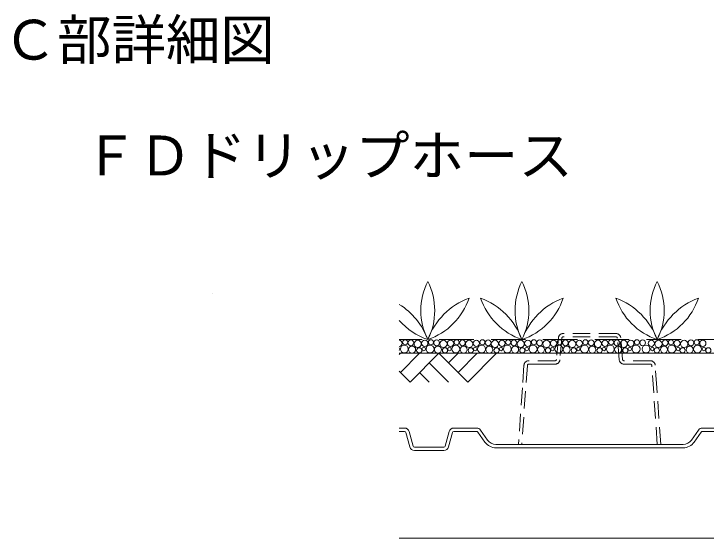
# Model space of a CAD drawing. Units: millimetres, scale not verified. Extents: x -3947 to 3947, y -2774 to 2774.
# Drawn here: x 1014 to 1523, y -58 to 327 of the extents above; entities that cross this region are included whole.
import ezdxf
from ezdxf.enums import TextEntityAlignment as Align

# ---------------------------------------------------------------- set-up
doc = ezdxf.new("R2010")
doc.units = ezdxf.units.MM
doc.header["$LTSCALE"] = 2
doc.linetypes.add('USER1', pattern=[19.05, 12.7, -6.35])
doc.linetypes.add('USER2', pattern=[9.525, 6.35, -3.175])
for name, color, linetype, lineweight in [('0-3_MOJI', 7, 'Continuous', 18), ('0-5_ecom', 7, 'Continuous', 20), ('0-6_KANAMONO', 4, 'Continuous', 18), ('0-8_GREEN', 7, 'Continuous', 20)]:
    doc.layers.add(name, color=color, linetype=linetype, lineweight=lineweight)
doc.styles.add('ＭＳ ゴシック', font='')
doc.styles.get('ＭＳ ゴシック').set_extended_font_data('MS Gothic')

msp = doc.modelspace()

# ---------------------------------------------------------------- linework, layer by layer
at = {"layer": '0-5_ecom', "linetype": 'USER2'}
for p, q in [((1456.44, 92.463), (1417.521, 92.463)), ((1414.034, 89.264), (1412.663, 73.377)), ((1416.524, 89.049), (1415.154, 73.162)), ((1456.44, 89.963), (1417.521, 89.963)), ((1458.807, 73.162), (1457.436, 89.049)), ((1461.298, 73.377), (1459.927, 89.264)), ((1411.667, 72.463), (1392.213, 72.463)), ((1481.747, 72.463), (1462.294, 72.463)), ((1391.216, 69.033), (1387.155, 10.963)), ((1486.806, 10.963), (1482.745, 69.033))]:
    msp.add_line(p, q, dxfattribs=at)
at = {"layer": '0-5_ecom', "color": 3, "linetype": 'USER1', "lineweight": 18}
msp.add_line((1656.652, 87.963), (1296.98, 87.963), dxfattribs=at)
at = {"layer": '0-5_ecom'}
for p, q in [((1656.477, 77.963), (1296.98, 77.963)), ((1297.861, 77.963), (1296.98, 77.082)), ((1312.003, 77.963), (1297.861, 63.821)), ((1326.146, 77.963), (1304.932, 56.75)), ((1326.146, 77.963), (1347.359, 56.75)), ((1340.288, 77.963), (1333.217, 70.892)), ((1354.43, 77.963), (1340.288, 63.821)), ((1368.572, 77.963), (1347.359, 56.75)), ((1319.075, 70.892), (1333.217, 56.75)), ((1296.98, 64.701), (1304.932, 56.75)), ((1312.004, 63.821), (1319.075, 56.75)), ((1296.98, 22.963), (1300.913, 22.963)), ((1300.913, 20.463), (1296.98, 20.463)), ((1337.048, 22.963), (1353.963, 22.963)), ((1353.963, 20.463), (1337.048, 20.463)), ((1356.819, 21.486), (1362.031, 14.128)), ((1511.929, 14.128), (1517.141, 21.486)), ((1519.998, 22.963), (1536.913, 22.963)), ((1536.913, 20.463), (1519.998, 20.463)), ((1304.737, 9.057), (1301.879, 19.722)), ((1304.294, 20.369), (1307.151, 9.704)), ((1330.809, 9.704), (1333.667, 20.369)), ((1336.082, 19.722), (1333.224, 9.057)), ((1359.991, 12.683), (1354.779, 20.041)), ((1519.182, 20.041), (1513.97, 12.683)), ((1368.152, 10.963), (1505.809, 10.963)), ((1308.117, 8.963), (1329.844, 8.963)), ((1329.844, 6.463), (1308.117, 6.463)), ((1505.809, 8.463), (1368.152, 8.463))]:
    msp.add_line(p, q, dxfattribs=at)
at = {"layer": '0-5_ecom', "linetype": 'USER2'}
for points in [[(1388.722, 69.207), (1387.551, 52.463), (1384.649, 10.963)], [(1411.667, 69.963), (1403.233, 69.963), (1392.213, 69.963)], [(1481.747, 69.963), (1470.728, 69.963), (1462.294, 69.963)], [(1489.312, 10.963), (1486.41, 52.463), (1485.239, 69.207)]]:
    msp.add_lwpolyline(points, dxfattribs=at)
at = {"layer": '0-5_ecom'}
for centre, radius in [((1301.34, 86.071), 1.865), ((1305.559, 85.632), 2.127), ((1310.554, 84.82), 2.658), ((1315.778, 85.231), 2.322), ((1320.282, 86.071), 1.865), ((1324.502, 85.632), 2.127), ((1329.497, 84.82), 2.658), ((1334.72, 85.231), 2.322), ((1339.225, 86.071), 1.865), ((1343.444, 85.632), 2.127), ((1348.44, 84.82), 2.658), ((1353.663, 85.231), 2.322), ((1358.168, 86.071), 1.865), ((1362.387, 85.632), 2.127), ((1367.383, 84.82), 2.658), ((1372.606, 85.231), 2.322), ((1377.111, 86.071), 1.865), ((1381.33, 85.632), 2.127), ((1386.325, 84.82), 2.658), ((1391.549, 85.231), 2.322), ((1396.053, 86.071), 1.865), ((1400.273, 85.632), 2.127), ((1405.268, 84.82), 2.658), ((1410.491, 85.231), 2.322), ((1414.996, 86.071), 1.865), ((1419.215, 85.632), 2.127), ((1424.211, 84.82), 2.658), ((1429.434, 85.231), 2.322), ((1433.939, 86.071), 1.865), ((1438.158, 85.632), 2.127), ((1443.154, 84.82), 2.658), ((1448.377, 85.231), 2.322), ((1452.882, 86.071), 1.865), ((1457.101, 85.632), 2.127), ((1462.096, 84.82), 2.658), ((1467.32, 85.231), 2.322), ((1471.824, 86.071), 1.865), ((1476.044, 85.632), 2.127), ((1482.412, 85.231), 2.322), ((1487.635, 84.82), 2.658), ((1492.631, 85.632), 2.127), ((1496.85, 86.071), 1.865), ((1501.355, 85.231), 2.322), ((1506.578, 84.82), 2.658), ((1511.574, 85.632), 2.127), ((1515.793, 86.071), 1.865), ((1520.298, 85.231), 2.322), ((1300.738, 81.049), 2.903), ((1306.474, 80.689), 2.579), ((1311.727, 80.088), 1.925), ((1315.018, 81.031), 1.311), ((1319.681, 81.049), 2.903), ((1325.417, 80.689), 2.579), ((1330.67, 80.088), 1.925), ((1333.96, 81.031), 1.311), ((1338.624, 81.049), 2.903), ((1344.36, 80.689), 2.579), ((1349.612, 80.088), 1.925), ((1352.903, 81.031), 1.311), ((1357.567, 81.049), 2.903), ((1363.303, 80.689), 2.579), ((1368.555, 80.088), 1.925), ((1371.846, 81.031), 1.311), ((1376.509, 81.049), 2.903), ((1382.245, 80.689), 2.579), ((1387.498, 80.088), 1.925), ((1390.789, 81.031), 1.311), ((1395.452, 81.049), 2.903), ((1401.188, 80.689), 2.579), ((1406.441, 80.088), 1.925), ((1409.731, 81.031), 1.311), ((1414.395, 81.049), 2.903), ((1420.131, 80.689), 2.579), ((1425.383, 80.088), 1.925), ((1428.674, 81.031), 1.311), ((1433.338, 81.049), 2.903), ((1439.074, 80.689), 2.579), ((1444.326, 80.088), 1.925), ((1447.617, 81.031), 1.311), ((1452.28, 81.049), 2.903), ((1458.016, 80.689), 2.579), ((1463.269, 80.088), 1.925), ((1466.56, 81.031), 1.311), ((1471.223, 81.049), 2.903), ((1478.509, 81.049), 2.903), ((1483.172, 81.031), 1.311), ((1486.463, 80.088), 1.925), ((1491.716, 80.689), 2.579), ((1497.451, 81.049), 2.903), ((1502.115, 81.031), 1.311), ((1505.406, 80.088), 1.925), ((1510.658, 80.689), 2.579), ((1516.394, 81.049), 2.903), ((1521.058, 81.031), 1.311), ((1524.349, 80.088), 1.925)]:
    msp.add_circle(centre, radius, dxfattribs=at)
for centre, radius, start, end in [((1160.907, 121.743), 1, 164.89368, 165.00003), ((1296.835, 85.231), 2.322, 273.59308, 86.40692), ((1296.075, 81.031), 1.311, 313.69291, 46.30709), ((1300.913, 19.463), 3.5, 15.00004, 90), ((1300.913, 19.463), 1, 14.99997, 90), ((1337.048, 19.463), 3.5, 90, 164.99996), ((1337.048, 19.463), 1, 90, 165.00003), ((1353.963, 19.463), 3.5, 35.31126, 90), ((1353.963, 19.463), 1, 35.31121, 90), ((1519.998, 19.463), 3.5, 90, 144.68874), ((1519.998, 19.463), 1, 90, 144.68879), ((1368.152, 18.463), 10, 215.31121, 270), ((1368.152, 18.463), 7.5, 215.31126, 270), ((1505.809, 18.463), 7.5, 270, 324.68874), ((1505.809, 18.463), 10, 270, 324.68879), ((1308.117, 9.963), 3.5, 194.99997, 270), ((1308.117, 9.963), 1, 195.00004, 270), ((1329.844, 9.963), 1, 270, 344.99996), ((1329.844, 9.963), 3.5, 270, 345.00003)]:
    msp.add_arc(centre, radius, start, end, dxfattribs=at)
at = {"layer": '0-5_ecom', "linetype": 'USER2'}
for centre, radius, start, end in [((1417.521, 88.963), 3.5, 90, 175.06815), ((1456.44, 88.963), 3.5, 4.93185, 90), ((1417.521, 88.963), 1, 90, 175.06819), ((1456.44, 88.963), 1, 4.93181, 90), ((1392.213, 68.963), 3.5, 90, 175.99999), ((1411.667, 73.463), 1, 270, 355.06815), ((1411.667, 73.463), 3.5, 270, 355.06819), ((1462.294, 73.463), 3.5, 184.93181, 270), ((1462.294, 73.463), 1, 184.93185, 270), ((1481.747, 68.963), 3.5, 4.00001, 90), ((1392.213, 68.963), 1, 90, 176), ((1481.747, 68.963), 1, 4, 90)]:
    msp.add_arc(centre, radius, start, end, dxfattribs=at)
at = {"layer": '0-6_KANAMONO'}
msp.add_line((1296.98, -57.963), (2096.98, -57.963), dxfattribs=at)
at = {"layer": '0-8_GREEN'}
for centre, radius, start, end in [((1360.214, 109.356), 47.326, 153.12829, 206.87401), ((1275.784, 109.356), 47.326, 333.12599, 26.87171), ((1429.469, 109.356), 47.326, 153.12829, 206.87401), ((1345.039, 109.356), 47.326, 333.12599, 26.87171), ((1528.922, 109.356), 47.326, 153.12829, 206.87401), ((1444.491, 109.356), 47.326, 333.12599, 26.87171), ((1366.694, 69.987), 51.907, 110.6415, 159.73837), ((1302.251, 134.003), 48.659, 288.88305, 341.49791), ((1338.559, 69.987), 51.907, 20.26163, 69.3585), ((1403.002, 134.003), 48.659, 198.50209, 251.11695), ((1435.949, 69.987), 51.907, 110.6415, 159.73837), ((1371.506, 134.003), 48.659, 288.88305, 341.49791), ((1438.011, 69.987), 51.907, 20.26163, 69.3585), ((1502.454, 134.003), 48.659, 198.50209, 251.11695), ((1470.958, 134.003), 48.659, 288.88305, 341.49791), ((1535.402, 69.987), 51.907, 110.6415, 159.73837), ((1269.304, 69.987), 51.907, 20.26163, 57.7786), ((1333.747, 134.003), 48.659, 220.92286, 251.11695)]:
    msp.add_arc(centre, radius, start, end, dxfattribs=at)

# ---------------------------------------------------------------- texts
at = {"layer": '0-3_MOJI', "style": 'ＭＳ ゴシック'}
for s, p in [('Ｃ部詳細図', (1005.353, 284.972)), ('ＦＤドリップホース', (1064.613, 199.829))]:
    msp.add_text(s, height=29.33, dxfattribs=at).set_placement(p, align=Align.BOTTOM_LEFT)

doc.saveas('drawing.dxf')
